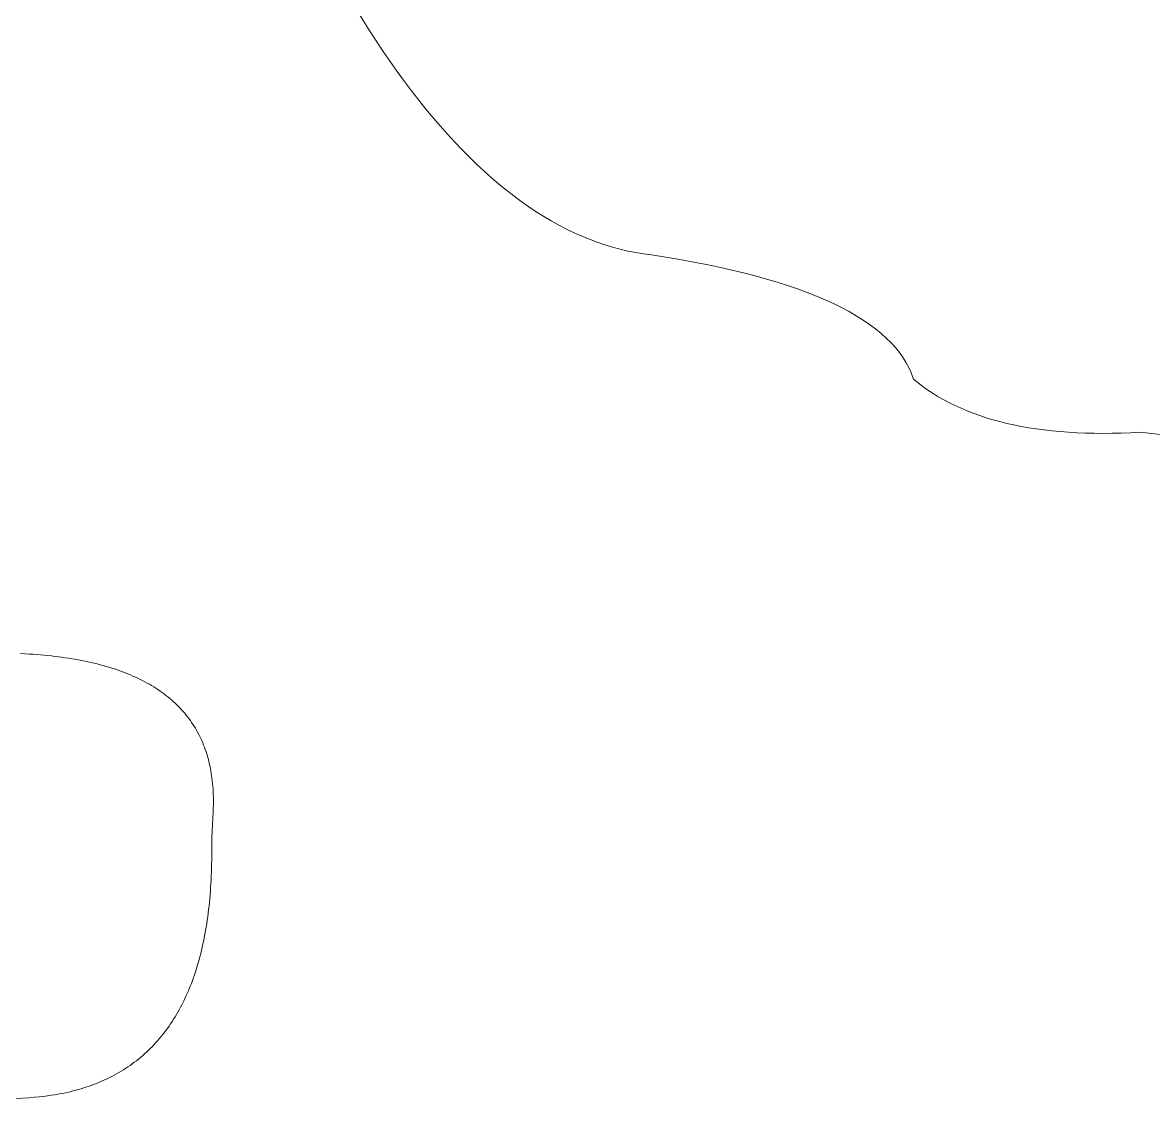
# Model space of a CAD drawing. Header units: inches. Extents: x -9.9 to 9.9, y -6.5 to 6.6.
# Drawn here: x -5.0605 to -4.5632, y -4.5958 to -4.1228 of the extents above; entities that cross this region are included whole.
import ezdxf

# ---------------------------------------------------------------- set-up
doc = ezdxf.new("R2010")
doc.units = ezdxf.units.IN
doc.header["$MEASUREMENT"] = 0
doc.layers.add('Layer 1', color=7, linetype='Continuous')

msp = doc.modelspace()

# ---------------------------------------------------------------- linework, layer by layer
at = {"layer": 'Layer 1', "color": 1, "lineweight": 9}
msp.add_lwpolyline([(-5.06137, -4.40024), (-5.05947, -4.40033), (-5.05766, -4.40043), (-5.05593, -4.40054), (-5.05425, -4.40066), (-5.05262, -4.40079), (-5.05101, -4.40093), (-5.04943, -4.40109), (-5.04787, -4.40125), (-5.04632, -4.40143), (-5.04479, -4.40162), (-5.04327, -4.40182), (-5.04177, -4.40203), (-5.04029, -4.40225), (-5.03883, -4.40249), (-5.03738, -4.40273), (-5.03595, -4.40299), (-5.03454, -4.40326), (-5.03315, -4.40354), (-5.03177, -4.40383), (-5.03041, -4.40414), (-5.02906, -4.40445), (-5.02773, -4.40478), (-5.02642, -4.40512), (-5.02513, -4.40547), (-5.02385, -4.40583), (-5.0226, -4.4062), (-5.02135, -4.40658), (-5.02013, -4.40698), (-5.01892, -4.40739), (-5.01773, -4.4078), (-5.01655, -4.40823), (-5.0154, -4.40868), (-5.01426, -4.40913), (-5.01313, -4.40959), (-5.01203, -4.41007), (-5.01094, -4.41056), (-5.00987, -4.41105), (-5.00881, -4.41156), (-5.00777, -4.41209), (-5.00675, -4.41262), (-5.00575, -4.41316), (-5.00476, -4.41372), (-5.00379, -4.41429), (-5.00284, -4.41487), (-5.0019, -4.41546), (-5.00098, -4.41606), (-5.00008, -4.41667), (-4.99919, -4.4173), (-4.99833, -4.41793), (-4.99747, -4.41858), (-4.99664, -4.41924), (-4.99582, -4.41991), (-4.99502, -4.42059), (-4.99424, -4.42129), (-4.99347, -4.42199), (-4.99272, -4.42271), (-4.99199, -4.42344), (-4.99128, -4.42418), (-4.99058, -4.42493), (-4.9899, -4.42569), (-4.98923, -4.42646), (-4.98859, -4.42725), (-4.98796, -4.42805), (-4.98734, -4.42885), (-4.98675, -4.42967), (-4.98617, -4.43051), (-4.98561, -4.43135), (-4.98506, -4.4322), (-4.98454, -4.43307), (-4.98402, -4.43395), (-4.98353, -4.43483), (-4.98305, -4.43573), (-4.98259, -4.43665), (-4.98215, -4.43757), (-4.98173, -4.4385), (-4.98132, -4.43945), (-4.98092, -4.44041), (-4.98055, -4.44138), (-4.98019, -4.44236), (-4.97985, -4.44335), (-4.97953, -4.44435), (-4.97922, -4.44537), (-4.97893, -4.44639), (-4.97866, -4.44743), (-4.9784, -4.44848), (-4.97816, -4.44954), (-4.97794, -4.45061), (-4.97774, -4.4517), (-4.97755, -4.45279), (-4.97738, -4.4539), (-4.97723, -4.45502), (-4.97709, -4.45615), (-4.97697, -4.45729), (-4.97687, -4.45844), (-4.97678, -4.45961), (-4.97671, -4.46078), (-4.97666, -4.46197), (-4.97663, -4.46317), (-4.97661, -4.46438), (-4.97661, -4.4656), (-4.97662, -4.46683), (-4.97666, -4.46808), (-4.97671, -4.46933), (-4.97677, -4.47061), (-4.97684, -4.47191), (-4.97692, -4.47324), (-4.977, -4.47461), (-4.97707, -4.47603), (-4.97714, -4.4775), (-4.97719, -4.47902), (-4.97723, -4.48062), (-4.97726, -4.48226), (-4.97728, -4.48395), (-4.9773, -4.48568), (-4.97731, -4.48744), (-4.97733, -4.4892), (-4.97735, -4.49098), (-4.97738, -4.49275), (-4.97742, -4.4945), (-4.97748, -4.49624), (-4.97754, -4.49797), (-4.97762, -4.49968), (-4.97772, -4.50137), (-4.97782, -4.50305), (-4.97794, -4.50472), (-4.97807, -4.50637), (-4.97821, -4.508), (-4.97837, -4.50962), (-4.97853, -4.51122), (-4.97871, -4.51281), (-4.97891, -4.51439), (-4.97911, -4.51595), (-4.97933, -4.51749), (-4.97956, -4.51902), (-4.9798, -4.52054), (-4.98005, -4.52203), (-4.98032, -4.52352), (-4.9806, -4.52499), (-4.98089, -4.52644), (-4.9812, -4.52788), (-4.98151, -4.5293), (-4.98184, -4.53071), (-4.98218, -4.53211), (-4.98254, -4.53349), (-4.98291, -4.53485), (-4.98329, -4.5362), (-4.98368, -4.53753), (-4.98408, -4.53885), (-4.9845, -4.54015), (-4.98493, -4.54144), (-4.98537, -4.54271), (-4.98582, -4.54397), (-4.98629, -4.54521), (-4.98677, -4.54644), (-4.98726, -4.54766), (-4.98777, -4.54885), (-4.98828, -4.55004), (-4.98881, -4.5512), (-4.98935, -4.55236), (-4.98991, -4.55349), (-4.99047, -4.55462), (-4.99105, -4.55572), (-4.99164, -4.55682), (-4.99225, -4.55789), (-4.99286, -4.55895), (-4.99349, -4.56), (-4.99414, -4.56103), (-4.99479, -4.56205), (-4.99546, -4.56305), (-4.99613, -4.56404), (-4.99683, -4.56501), (-4.99753, -4.56597), (-4.99825, -4.56691), (-4.99897, -4.56784), (-4.99972, -4.56875), (-5.00047, -4.56964), (-5.00124, -4.57053), (-5.00201, -4.57139), (-5.00281, -4.57224), (-5.00361, -4.57308), (-5.00443, -4.5739), (-5.00525, -4.57471), (-5.0061, -4.5755), (-5.00695, -4.57627), (-5.00782, -4.57703), (-5.00869, -4.57778), (-5.00958, -4.57851), (-5.01049, -4.57923), (-5.0114, -4.57993), (-5.01233, -4.58061), (-5.01327, -4.58128), (-5.01423, -4.58194), (-5.01519, -4.58258), (-5.01617, -4.5832), (-5.01716, -4.58381), (-5.01817, -4.58441), (-5.01918, -4.58499), (-5.02021, -4.58555), (-5.02125, -4.5861), (-5.0223, -4.58664), (-5.02337, -4.58716), (-5.02445, -4.58766), (-5.02554, -4.58815), (-5.02664, -4.58863), (-5.02776, -4.58909), (-5.02889, -4.58953), (-5.03003, -4.58996), (-5.03118, -4.59037), (-5.03234, -4.59077), (-5.03352, -4.59116), (-5.03471, -4.59153), (-5.03592, -4.59188), (-5.03713, -4.59222), (-5.03836, -4.59254), (-5.0396, -4.59285), (-5.04087, -4.59315), (-5.04217, -4.59343), (-5.04351, -4.5937), (-5.04491, -4.59396), (-5.04638, -4.59421), (-5.04792, -4.59445), (-5.04956, -4.59468), (-5.0513, -4.59491), (-5.0532, -4.59512), (-5.05532, -4.59532), (-5.05773, -4.59551), (-5.06048, -4.59566), (-5.06364, -4.59579)], dxfattribs=at)
for points, knots in [([(-4.56913, -4.30288), (-4.37704, -4.32562), (-4.25399, -4.29248), (-4.19996, -4.20345), (-4.19996, -4.20345), (-4.18179, -4.15314), (-4.21037, -4.13069), (-4.2857, -4.13609), (-4.2857, -4.13609), (-4.2857, -4.13609), (-4.55344, -4.13609), (-4.55344, -4.13609), (-4.55344, -4.13609), (-4.55344, -4.13609), (-4.55344, -4.02351), (-4.55344, -4.02351), (-4.55344, -4.02351), (-4.55344, -4.02351), (-4.26683, -4.02351), (-4.26683, -4.02351), (-4.26683, -4.02351), (-4.1915, -4.02672), (-4.15161, -3.99313), (-4.14721, -3.92275), (-4.14721, -3.92275), (-4.12588, -3.85034), (-4.16545, -3.81878), (-4.26592, -3.82809)], [0, 0, 0, 0, 0.142857, 0.142857, 0.142857, 0.142857, 0.285714, 0.285714, 0.285714, 0.285714, 0.428571, 0.428571, 0.428571, 0.428571, 0.571429, 0.571429, 0.571429, 0.571429, 0.714286, 0.714286, 0.714286, 0.714286, 0.857143, 0.857143, 0.857143, 0.857143, 1, 1, 1, 1]), ([(-4.98517, -3.96174), (-4.92462, -4.12873), (-4.85755, -4.21646), (-4.78398, -4.22491), (-4.78398, -4.22491), (-4.71563, -4.2353), (-4.6772, -4.25349), (-4.66874, -4.27948), (-4.66874, -4.27948), (-4.64725, -4.29767), (-4.61404, -4.30548), (-4.56913, -4.30288)], [0, 0, 0, 0, 0.333333, 0.333333, 0.333333, 0.333333, 0.666667, 0.666667, 0.666667, 0.666667, 1, 1, 1, 1])]:
    msp.add_open_spline(points, degree=3, knots=knots, dxfattribs=at)

doc.saveas('drawing.dxf')
